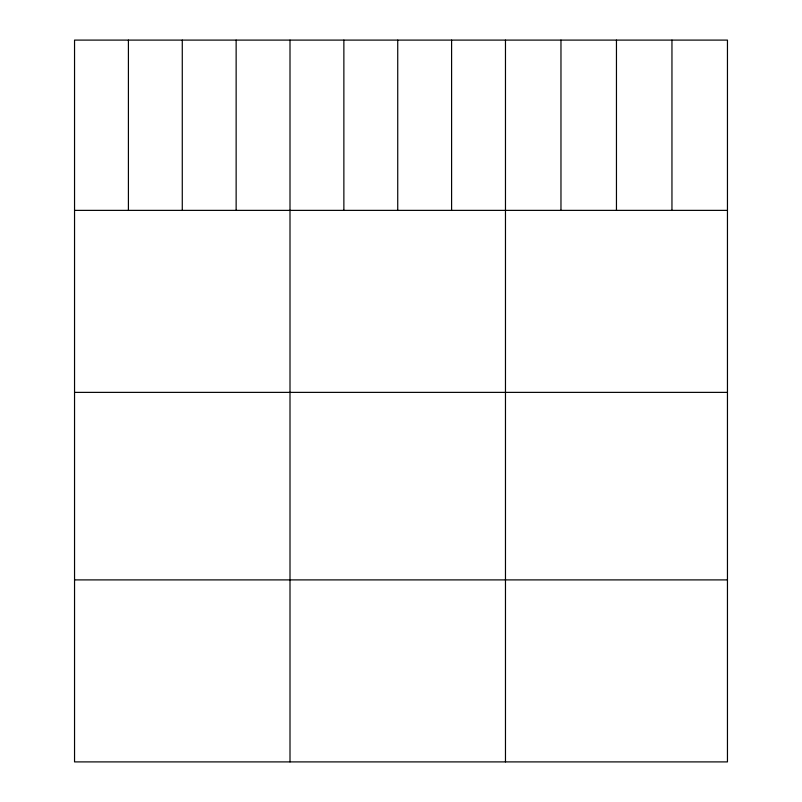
<?xml version="1.0" encoding="UTF-8"?>
<svg xmlns="http://www.w3.org/2000/svg" width="802" height="802" viewBox="0 0 802 802"><rect width="100%" height="100%" fill="white"/><g stroke="black" fill="none" stroke-linecap="round" stroke-linejoin="round"><path stroke-width="1.2" d="M727.454 210.375L727.454 761.9L74.546 761.9L74.546 40.1L727.454 40.1L727.454 210.375L74.546 210.375M74.546 392.378L727.454 392.378M74.546 579.896L727.454 579.896M671.956 40.1L671.956 210.375M616.457 40.1L616.457 210.375M560.969 40.1L560.969 210.375M505.471 40.1L505.471 761.9M451.596 40.1L451.596 210.375M397.732 40.1L397.732 210.375M343.868 40.1L343.868 210.375M290.003 40.1L290.003 761.9M236.139 40.1L236.139 210.375M182.275 40.1L182.275 210.375M128.41 40.1L128.41 210.375"/></g></svg>
